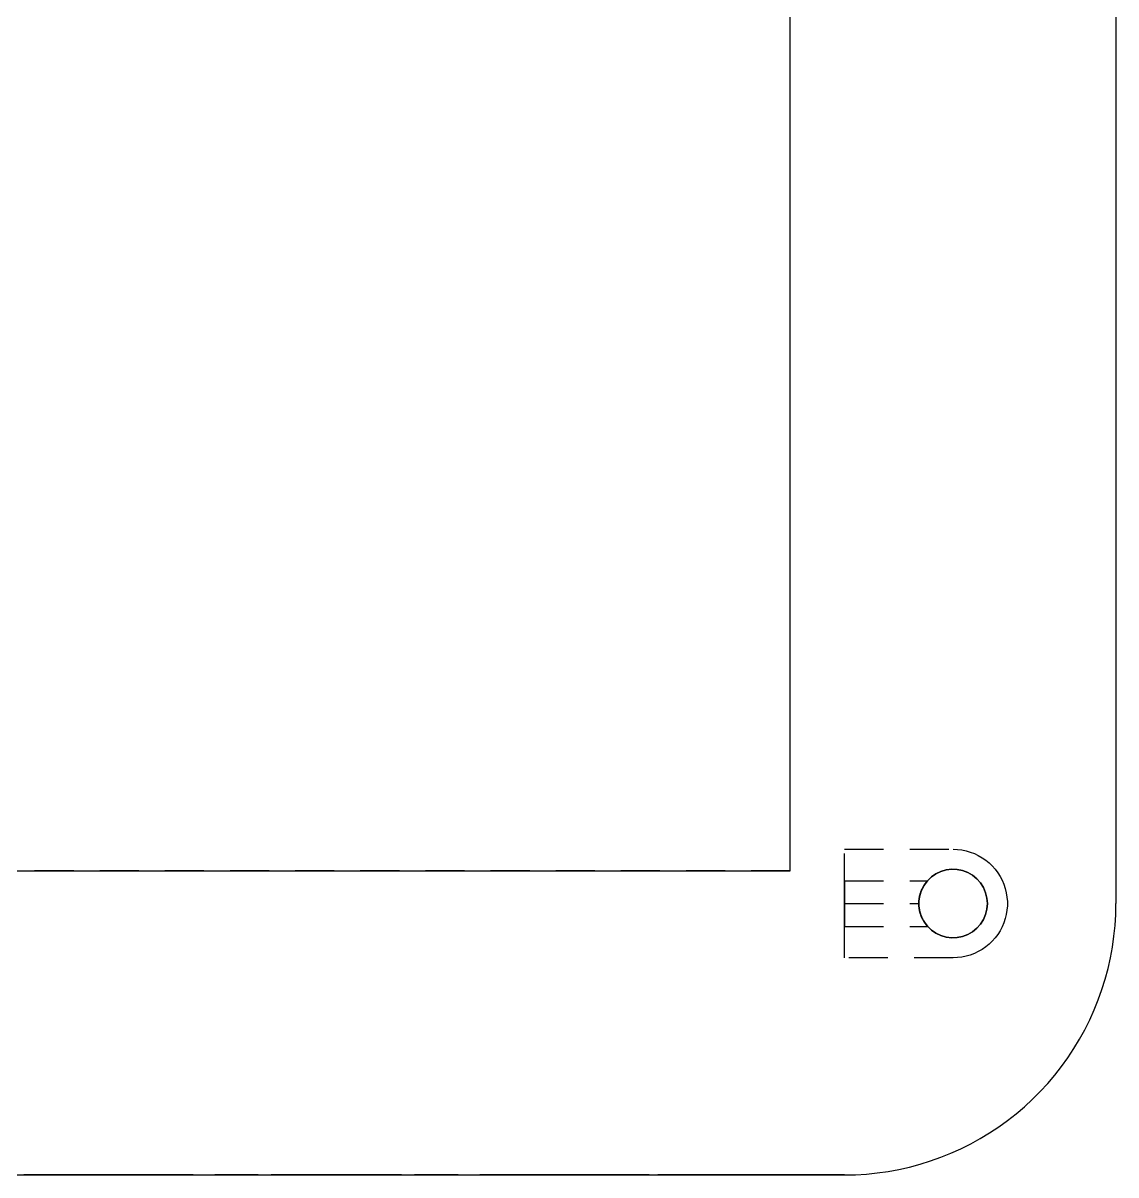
# Model space of a CAD drawing. Extents: x 8 to 586, y 8 to 412.
# Drawn here: x 164.7 to 215, y 257 to 310.1 of the extents above; entities that cross this region are included whole.
import ezdxf

# ---------------------------------------------------------------- set-up
doc = ezdxf.new("R2010")
doc.units = 0
doc.linetypes.add('CENTER', pattern=[10.2, 6, -1.6, 1, -1.6])
doc.linetypes.add('DASHED', pattern=[3, 1.8, -1.2])
for name, color, linetype in [('HIDDEN', 8, 'DASHED'), ('SEAM', 3, 'CENTER'), ('VISIBLE', 7, 'CONTINUOUS')]:
    doc.layers.add(name, color=color, linetype=linetype)

msp = doc.modelspace()

# ---------------------------------------------------------------- linework, layer by layer
at = {"layer": 'HIDDEN'}
for p, q in [((200, 271), (200, 377)), ((215, 369.5), (215, 269.5)), ((202.5, 272), (207.5, 272)), ((202.5, 267), (202.5, 272)), ((202.5, 272), (207.5, 272)), ((202.5, 267), (202.5, 272)), ((207.5, 272), (207.7012, 271.9919)), ((207.5, 272), (207.7012, 271.9919)), ((207.7012, 271.9919), (207.901, 271.9676)), ((207.7012, 271.9919), (207.901, 271.9676)), ((207.901, 271.9676), (208.0983, 271.9274)), ((207.901, 271.9676), (208.0983, 271.9274)), ((208.0983, 271.9274), (208.2917, 271.8713)), ((208.0983, 271.9274), (208.2917, 271.8713)), ((208.2917, 271.8713), (208.4799, 271.7999)), ((208.2917, 271.8713), (208.4799, 271.7999)), ((208.4799, 271.7999), (208.6618, 271.7136)), ((208.4799, 271.7999), (208.6618, 271.7136)), ((208.6618, 271.7136), (208.8362, 271.613)), ((208.6618, 271.7136), (208.8362, 271.613)), ((208.8362, 271.613), (209.0019, 271.4986)), ((208.8362, 271.613), (209.0019, 271.4986)), ((209.0019, 271.4986), (209.1578, 271.3713)), ((209.0019, 271.4986), (209.1578, 271.3713)), ((209.1578, 271.3713), (209.303, 271.2318)), ((209.1578, 271.3713), (209.303, 271.2318)), ((209.303, 271.2318), (209.4365, 271.0811)), ((209.303, 271.2318), (209.4365, 271.0811)), ((200, 271), (55, 271)), ((206.3174, 270.5477), (206.5007, 270.7239)), ((206.5007, 270.7239), (206.71, 270.8683)), ((206.71, 270.8683), (206.9397, 270.9773)), ((206.9397, 270.9773), (207.184, 271.0481)), ((207.184, 271.0481), (207.4364, 271.0787)), ((207.4364, 271.0787), (207.6904, 271.0685)), ((207.6904, 271.0685), (207.9396, 271.0176)), ((207.9396, 271.0176), (208.1773, 270.9275)), ((208.1773, 270.9275), (208.3975, 270.8003)), ((208.3975, 270.8003), (208.5945, 270.6395)), ((208.5945, 270.6395), (208.7631, 270.4492)), ((209.4365, 271.0811), (209.5575, 270.9202)), ((209.4365, 271.0811), (209.5575, 270.9202)), ((209.5575, 270.9202), (209.6651, 270.75)), ((209.5575, 270.9202), (209.6651, 270.75)), ((209.6651, 270.75), (209.7586, 270.5717)), ((209.6651, 270.75), (209.7586, 270.5717)), ((202.5, 270.5231), (202.5, 270.55)), ((202.5, 270.55), (202.5, 270.4962)), ((202.5, 270.55), (206.3194, 270.55)), ((202.5, 270.4962), (202.5, 270.5231)), ((202.5, 270.4692), (202.5, 270.4962)), ((202.5, 270.4962), (202.5, 270.4423)), ((202.5, 270.4423), (202.5, 270.4692)), ((202.5, 270.4154), (202.5, 270.4423)), ((202.5, 270.4423), (202.5, 270.3885)), ((202.5, 270.3885), (202.5, 270.4154)), ((202.5, 270.3615), (202.5, 270.3885)), ((202.5, 270.3885), (202.5, 270.3346)), ((202.5, 270.3346), (202.5, 270.3615)), ((202.5, 270.3077), (202.5, 270.3346)), ((202.5, 270.3346), (202.5, 270.2808)), ((202.5, 270.2808), (202.5, 270.3077)), ((202.5, 270.2538), (202.5, 270.2808)), ((202.5, 270.2808), (202.5, 270.2269)), ((202.5, 270.2269), (202.5, 270.2538)), ((202.5, 270.2), (202.5, 270.2269)), ((202.5, 270.2269), (202.5, 270.1731)), ((202.5, 270.1731), (202.5, 270.2)), ((202.5, 270.1462), (202.5, 270.1731)), ((202.5, 270.1731), (202.5, 270.1192)), ((202.5, 270.1192), (202.5, 270.1462)), ((202.5, 270.0923), (202.5, 270.1192)), ((202.5, 270.1192), (202.5, 270.0654)), ((202.5, 270.0654), (202.5, 270.0923)), ((202.5, 270.0385), (202.5, 270.0654)), ((202.5, 270.0654), (202.5, 270.0115)), ((205.9659, 269.8781), (206.0464, 270.1193)), ((206.018, 270.0479), (205.9987, 269.9923)), ((206.0395, 270.1028), (206.018, 270.0479)), ((206.063, 270.1568), (206.0395, 270.1028)), ((206.0464, 270.1193), (206.1646, 270.3445)), ((206.0884, 270.2099), (206.063, 270.1568)), ((206.1159, 270.262), (206.0884, 270.2099)), ((206.1452, 270.313), (206.1159, 270.262)), ((206.1765, 270.363), (206.1452, 270.313)), ((206.1646, 270.3445), (206.3174, 270.5477)), ((206.2096, 270.4117), (206.1765, 270.363)), ((206.2444, 270.4591), (206.2096, 270.4117)), ((206.2811, 270.5053), (206.2444, 270.4591)), ((206.3194, 270.55), (206.2811, 270.5053)), ((208.7631, 270.4492), (208.899, 270.2343)), ((208.899, 270.2343), (208.9987, 270.0003)), ((209.7586, 270.5717), (209.8375, 270.3865)), ((209.7586, 270.5717), (209.8375, 270.3865)), ((209.8375, 270.3865), (209.9013, 270.1955)), ((209.8375, 270.3865), (209.9013, 270.1955)), ((209.9013, 270.1955), (209.9495, 270.0001)), ((209.9013, 270.1955), (209.9495, 270.0001)), ((202.5, 270.0115), (202.5, 270.0385)), ((202.5, 269.9846), (202.5, 270.0115)), ((202.5, 270.0115), (202.5, 269.9577)), ((202.5, 269.9577), (202.5, 269.9846)), ((202.5, 269.9308), (202.5, 269.9577)), ((202.5, 269.9577), (202.5, 269.9038)), ((202.5, 269.9038), (202.5, 269.9308)), ((202.5, 269.8769), (202.5, 269.9038)), ((202.5, 269.9038), (202.5, 269.85)), ((202.5, 269.85), (202.5, 269.8769)), ((202.5, 269.8231), (202.5, 269.85)), ((202.5, 269.85), (202.5, 269.7962)), ((202.5, 269.7962), (202.5, 269.8231)), ((202.5, 269.7692), (202.5, 269.7962)), ((202.5, 269.7962), (202.5, 269.7423)), ((202.5, 269.7423), (202.5, 269.7692)), ((202.5, 269.7154), (202.5, 269.7423)), ((202.5, 269.7423), (202.5, 269.6885)), ((202.5, 269.6885), (202.5, 269.7154)), ((202.5, 269.6615), (202.5, 269.6885)), ((202.5, 269.6885), (202.5, 269.6346)), ((202.5, 269.6346), (202.5, 269.6615)), ((202.5, 269.6077), (202.5, 269.6346)), ((202.5, 269.6346), (202.5, 269.5808)), ((202.5, 269.5808), (202.5, 269.6077)), ((202.5, 269.5538), (202.5, 269.5808)), ((202.5, 269.5808), (202.5, 269.5269)), ((202.5, 269.5269), (202.5, 269.5538)), ((202.5, 269.5), (202.5, 269.5269)), ((202.5, 269.5269), (202.5, 269.4731)), ((205.9225, 269.5883), (205.9203, 269.5294)), ((205.9203, 269.5294), (205.9203, 269.4706)), ((205.9269, 269.647), (205.9225, 269.5883)), ((205.9251, 269.6271), (205.9659, 269.8781)), ((205.9251, 269.3729), (205.9251, 269.6271)), ((205.9334, 269.7056), (205.9269, 269.647)), ((205.9422, 269.7638), (205.9334, 269.7056)), ((205.9531, 269.8217), (205.9422, 269.7638)), ((205.9662, 269.8791), (205.9531, 269.8217)), ((205.9813, 269.936), (205.9662, 269.8791)), ((205.9987, 269.9923), (205.9813, 269.936)), ((208.9987, 270.0003), (209.0595, 269.7534)), ((209.0595, 269.7534), (209.08, 269.5)), ((209.9495, 270.0001), (209.9818, 269.8013)), ((209.9495, 270.0001), (209.9818, 269.8013)), ((209.9818, 269.8013), (209.998, 269.6007)), ((209.9818, 269.8013), (209.998, 269.6007)), ((209.998, 269.6007), (209.998, 269.3993)), ((209.998, 269.6007), (209.998, 269.3993)), ((202.5, 269.4731), (202.5, 269.5)), ((202.5, 269.5), (205.92, 269.5)), ((202.5, 269.4731), (202.5, 269.4192)), ((202.5, 269.4462), (202.5, 269.4731)), ((202.5, 269.4192), (202.5, 269.4462)), ((202.5, 269.4192), (202.5, 269.3654)), ((202.5, 269.3923), (202.5, 269.4192)), ((202.5, 269.3654), (202.5, 269.3923)), ((202.5, 269.3654), (202.5, 269.3115)), ((202.5, 269.3385), (202.5, 269.3654)), ((202.5, 269.3115), (202.5, 269.3385)), ((202.5, 269.3115), (202.5, 269.2577)), ((202.5, 269.2846), (202.5, 269.3115)), ((202.5, 269.2577), (202.5, 269.2846)), ((202.5, 269.2577), (202.5, 269.2038)), ((202.5, 269.2308), (202.5, 269.2577)), ((202.5, 269.2038), (202.5, 269.2308)), ((202.5, 269.2038), (202.5, 269.15)), ((202.5, 269.1769), (202.5, 269.2038)), ((202.5, 269.15), (202.5, 269.1769)), ((202.5, 269.15), (202.5, 269.0962)), ((202.5, 269.1231), (202.5, 269.15)), ((202.5, 269.0962), (202.5, 269.1231)), ((202.5, 269.0962), (202.5, 269.0423)), ((202.5, 269.0692), (202.5, 269.0962)), ((202.5, 269.0423), (202.5, 269.0692)), ((202.5, 269.0423), (202.5, 268.9885)), ((202.5, 269.0154), (202.5, 269.0423)), ((202.5, 268.9885), (202.5, 269.0154)), ((202.5, 268.9885), (202.5, 268.9346)), ((202.5, 268.9615), (202.5, 268.9885)), ((205.9203, 269.4706), (205.9225, 269.4117)), ((205.9225, 269.4117), (205.9269, 269.353)), ((205.9659, 269.1219), (205.9251, 269.3729)), ((205.9269, 269.353), (205.9334, 269.2944)), ((205.9334, 269.2944), (205.9422, 269.2362)), ((205.9422, 269.2362), (205.9531, 269.1783)), ((205.9531, 269.1783), (205.9662, 269.1209)), ((206.0464, 268.8807), (205.9659, 269.1219)), ((205.9662, 269.1209), (205.9813, 269.064)), ((205.9813, 269.064), (205.9987, 269.0077)), ((205.9987, 269.0077), (206.018, 268.9521)), ((208.9987, 268.9997), (208.899, 268.7657)), ((209.0595, 269.2466), (208.9987, 268.9997)), ((209.08, 269.5), (209.0595, 269.2466)), ((209.9495, 268.9999), (209.9013, 268.8045)), ((209.9495, 268.9999), (209.9013, 268.8045)), ((209.9818, 269.1987), (209.9495, 268.9999)), ((209.9818, 269.1987), (209.9495, 268.9999)), ((209.998, 269.3993), (209.9818, 269.1987)), ((209.998, 269.3993), (209.9818, 269.1987)), ((214.9595, 268.4942), (214.9899, 268.9967)), ((214.9899, 268.9967), (215, 269.5)), ((202.5, 268.9346), (202.5, 268.9615)), ((202.5, 268.9346), (202.5, 268.8808)), ((202.5, 268.9077), (202.5, 268.9346)), ((202.5, 268.8808), (202.5, 268.9077)), ((202.5, 268.8808), (202.5, 268.8269)), ((202.5, 268.8538), (202.5, 268.8808)), ((202.5, 268.8269), (202.5, 268.8538)), ((202.5, 268.8269), (202.5, 268.7731)), ((202.5, 268.8), (202.5, 268.8269)), ((202.5, 268.7731), (202.5, 268.8)), ((202.5, 268.7731), (202.5, 268.7192)), ((202.5, 268.7462), (202.5, 268.7731)), ((202.5, 268.7192), (202.5, 268.7462)), ((202.5, 268.7192), (202.5, 268.6654)), ((202.5, 268.6923), (202.5, 268.7192)), ((202.5, 268.6654), (202.5, 268.6923)), ((202.5, 268.6654), (202.5, 268.6115)), ((202.5, 268.6385), (202.5, 268.6654)), ((202.5, 268.6115), (202.5, 268.6385)), ((202.5, 268.6115), (202.5, 268.5577)), ((202.5, 268.5846), (202.5, 268.6115)), ((202.5, 268.5577), (202.5, 268.5846)), ((202.5, 268.5577), (202.5, 268.5038)), ((202.5, 268.5308), (202.5, 268.5577)), ((202.5, 268.5038), (202.5, 268.5308)), ((202.5, 268.5038), (202.5, 268.45)), ((202.5, 268.4769), (202.5, 268.5038)), ((202.5, 268.45), (202.5, 268.4769)), ((206.018, 268.9521), (206.0395, 268.8972)), ((206.0395, 268.8972), (206.063, 268.8432)), ((206.1646, 268.6555), (206.0464, 268.8807)), ((206.063, 268.8432), (206.0884, 268.7901)), ((206.0884, 268.7901), (206.1159, 268.738)), ((206.1159, 268.738), (206.1452, 268.687)), ((206.1452, 268.687), (206.1765, 268.637)), ((206.3174, 268.4523), (206.1646, 268.6555)), ((206.1765, 268.637), (206.2096, 268.5883)), ((206.2096, 268.5883), (206.2444, 268.5409)), ((206.2444, 268.5409), (206.2811, 268.4947)), ((206.2811, 268.4947), (206.3194, 268.45)), ((208.7631, 268.5508), (208.5945, 268.3605)), ((208.899, 268.7657), (208.7631, 268.5508)), ((209.8375, 268.6135), (209.7586, 268.4283)), ((209.8375, 268.6135), (209.7586, 268.4283)), ((209.9013, 268.8045), (209.8375, 268.6135)), ((209.9013, 268.8045), (209.8375, 268.6135)), ((214.9089, 267.9933), (214.9595, 268.4942)), ((202.5, 268.45), (206.3194, 268.45)), ((206.5007, 268.2761), (206.3174, 268.4523)), ((206.71, 268.1317), (206.5007, 268.2761)), ((206.9397, 268.0227), (206.71, 268.1317)), ((207.184, 267.9519), (206.9397, 268.0227)), ((207.4364, 267.9213), (207.184, 267.9519)), ((207.6904, 267.9315), (207.4364, 267.9213)), ((207.9396, 267.9824), (207.6904, 267.9315)), ((208.1773, 268.0725), (207.9396, 267.9824)), ((208.3975, 268.1997), (208.1773, 268.0725)), ((208.5945, 268.3605), (208.3975, 268.1997)), ((209.5575, 268.0798), (209.4365, 267.9189)), ((209.5575, 268.0798), (209.4365, 267.9189)), ((209.6651, 268.25), (209.5575, 268.0798)), ((209.6651, 268.25), (209.5575, 268.0798)), ((209.7586, 268.4283), (209.6651, 268.25)), ((209.7586, 268.4283), (209.6651, 268.25)), ((214.8381, 267.4949), (214.9089, 267.9933)), ((209.0019, 267.5014), (208.8362, 267.387)), ((209.0019, 267.5014), (208.8362, 267.387)), ((209.1578, 267.6287), (209.0019, 267.5014)), ((209.1578, 267.6287), (209.0019, 267.5014)), ((209.303, 267.7682), (209.1578, 267.6287)), ((209.303, 267.7682), (209.1578, 267.6287)), ((209.4365, 267.9189), (209.303, 267.7682)), ((209.4365, 267.9189), (209.303, 267.7682)), ((214.7474, 266.9997), (214.8381, 267.4949)), ((207.5, 267), (202.5, 267)), ((207.5, 267), (202.5, 267)), ((207.7012, 267.0081), (207.5, 267)), ((207.7012, 267.0081), (207.5, 267)), ((207.901, 267.0324), (207.7012, 267.0081)), ((207.901, 267.0324), (207.7012, 267.0081)), ((208.0983, 267.0726), (207.901, 267.0324)), ((208.0983, 267.0726), (207.901, 267.0324)), ((208.2917, 267.1287), (208.0983, 267.0726)), ((208.2917, 267.1287), (208.0983, 267.0726)), ((208.4799, 267.2001), (208.2917, 267.1287)), ((208.4799, 267.2001), (208.2917, 267.1287)), ((208.6618, 267.2864), (208.4799, 267.2001)), ((208.6618, 267.2864), (208.4799, 267.2001)), ((208.8362, 267.387), (208.6618, 267.2864)), ((208.8362, 267.387), (208.6618, 267.2864)), ((214.6368, 266.5086), (214.7474, 266.9997)), ((214.5065, 266.0223), (214.6368, 266.5086)), ((214.3567, 265.5417), (214.5065, 266.0223)), ((214.1877, 265.0674), (214.3567, 265.5417)), ((213.9997, 264.6004), (214.1877, 265.0674)), ((213.7931, 264.1413), (213.9997, 264.6004)), ((213.3253, 263.25), (213.5682, 263.691)), ((213.5682, 263.691), (213.7931, 264.1413)), ((213.0649, 262.8192), (213.3253, 263.25)), ((212.7873, 262.3992), (213.0649, 262.8192)), ((212.493, 261.9907), (212.7873, 262.3992)), ((211.8564, 261.211), (212.1826, 261.5944)), ((212.1826, 261.5944), (212.493, 261.9907)), ((211.515, 260.8409), (211.8564, 261.211)), ((211.1591, 260.485), (211.515, 260.8409)), ((210.4056, 259.8174), (210.789, 260.1436)), ((210.789, 260.1436), (211.1591, 260.485)), ((209.6008, 259.2127), (210.0093, 259.507)), ((210.0093, 259.507), (210.4056, 259.8174)), ((208.75, 258.6747), (209.1808, 258.9351)), ((209.1808, 258.9351), (209.6008, 259.2127)), ((207.8587, 258.2069), (208.309, 258.4318)), ((208.309, 258.4318), (208.75, 258.6747)), ((206.9326, 257.8123), (207.3996, 258.0003)), ((207.3996, 258.0003), (207.8587, 258.2069)), ((205.0003, 257.2526), (205.4914, 257.3632)), ((205.4914, 257.3632), (205.9777, 257.4935)), ((205.9777, 257.4935), (206.4583, 257.6433)), ((206.4583, 257.6433), (206.9326, 257.8123)), ((202.5, 257), (52.5, 257)), ((202.5, 257), (203.0033, 257.0101)), ((203.0033, 257.0101), (203.5058, 257.0405)), ((203.5058, 257.0405), (204.0067, 257.0911)), ((204.0067, 257.0911), (204.5051, 257.1619)), ((204.5051, 257.1619), (205.0003, 257.2526))]:
    msp.add_line(p, q, dxfattribs=at)
at = {"layer": 'SEAM'}
for p, q in [((200, 271), (200, 319.5)), ((215, 319.5), (215, 269.5)), ((127.5, 271), (200, 271)), ((206.5007, 270.7239), (206.3174, 270.5477)), ((206.71, 270.8683), (206.5007, 270.7239)), ((206.9397, 270.9773), (206.71, 270.8683)), ((207.184, 271.0481), (206.9397, 270.9773)), ((207.4364, 271.0787), (207.184, 271.0481)), ((207.6904, 271.0685), (207.4364, 271.0787)), ((207.9396, 271.0176), (207.6904, 271.0685)), ((208.1773, 270.9275), (207.9396, 271.0176)), ((208.3975, 270.8003), (208.1773, 270.9275)), ((208.5945, 270.6395), (208.3975, 270.8003)), ((208.7631, 270.4492), (208.5945, 270.6395)), ((206.0464, 270.1193), (205.9659, 269.8781)), ((206.0081, 270.0202), (206.018, 270.0479)), ((206.018, 270.0479), (206.0285, 270.0754)), ((206.0285, 270.0754), (206.0395, 270.1028)), ((206.0395, 270.1028), (206.051, 270.1299)), ((206.1646, 270.3445), (206.0464, 270.1193)), ((206.051, 270.1299), (206.063, 270.1568)), ((206.063, 270.1568), (206.0755, 270.1834)), ((206.0755, 270.1834), (206.0884, 270.2099)), ((206.0884, 270.2099), (206.1019, 270.2361)), ((206.1019, 270.2361), (206.1159, 270.262)), ((206.1159, 270.262), (206.1303, 270.2876)), ((206.1303, 270.2876), (206.1452, 270.313)), ((206.1452, 270.313), (206.1606, 270.3381)), ((206.1606, 270.3381), (206.1765, 270.363)), ((206.3174, 270.5477), (206.1646, 270.3445)), ((206.1765, 270.363), (206.1928, 270.3875)), ((206.1928, 270.3875), (206.2096, 270.4117)), ((206.2096, 270.4117), (206.2268, 270.4356)), ((206.2268, 270.4356), (206.2444, 270.4591)), ((206.2444, 270.4591), (206.2625, 270.4824)), ((206.2625, 270.4824), (206.2811, 270.5053)), ((206.2811, 270.5053), (206.3, 270.5278)), ((206.3, 270.5278), (206.3194, 270.55)), ((208.899, 270.2343), (208.7631, 270.4492)), ((208.9987, 270.0003), (208.899, 270.2343)), ((205.92, 269.5), (205.9203, 269.5294)), ((205.9203, 269.5294), (205.9211, 269.5589)), ((205.9211, 269.5589), (205.9225, 269.5883)), ((205.9225, 269.5883), (205.9244, 269.6177)), ((205.9244, 269.6177), (205.9269, 269.647)), ((205.9659, 269.8781), (205.9251, 269.6271)), ((205.9251, 269.6271), (205.9251, 269.3729)), ((205.9269, 269.647), (205.9299, 269.6763)), ((205.9299, 269.6763), (205.9334, 269.7056)), ((205.9334, 269.7056), (205.9375, 269.7347)), ((205.9375, 269.7347), (205.9422, 269.7638)), ((205.9422, 269.7638), (205.9474, 269.7928)), ((205.9474, 269.7928), (205.9531, 269.8217)), ((205.9531, 269.8217), (205.9594, 269.8504)), ((205.9594, 269.8504), (205.9662, 269.8791)), ((205.9662, 269.8791), (205.9735, 269.9076)), ((205.9735, 269.9076), (205.9813, 269.936)), ((205.9813, 269.936), (205.9897, 269.9642)), ((205.9897, 269.9642), (205.9987, 269.9923)), ((205.9987, 269.9923), (206.0081, 270.0202)), ((209.0595, 269.7534), (208.9987, 270.0003)), ((209.08, 269.5), (209.0595, 269.7534)), ((205.9203, 269.4706), (205.92, 269.5)), ((205.9211, 269.4411), (205.9203, 269.4706)), ((205.9225, 269.4117), (205.9211, 269.4411)), ((205.9244, 269.3823), (205.9225, 269.4117)), ((205.9269, 269.353), (205.9244, 269.3823)), ((205.9251, 269.3729), (205.9659, 269.1219)), ((205.9299, 269.3237), (205.9269, 269.353)), ((205.9334, 269.2944), (205.9299, 269.3237)), ((205.9375, 269.2653), (205.9334, 269.2944)), ((205.9422, 269.2362), (205.9375, 269.2653)), ((205.9474, 269.2072), (205.9422, 269.2362)), ((205.9531, 269.1783), (205.9474, 269.2072)), ((205.9594, 269.1496), (205.9531, 269.1783)), ((205.9662, 269.1209), (205.9594, 269.1496)), ((205.9659, 269.1219), (206.0464, 268.8807)), ((205.9735, 269.0924), (205.9662, 269.1209)), ((205.9813, 269.064), (205.9735, 269.0924)), ((205.9897, 269.0358), (205.9813, 269.064)), ((205.9987, 269.0077), (205.9897, 269.0358)), ((206.0081, 268.9798), (205.9987, 269.0077)), ((208.899, 268.7657), (208.9987, 268.9997)), ((208.9987, 268.9997), (209.0595, 269.2466)), ((209.0595, 269.2466), (209.08, 269.5)), ((214.9595, 268.4942), (214.9899, 268.9967)), ((214.9899, 268.9967), (215, 269.5)), ((206.018, 268.9521), (206.0081, 268.9798)), ((206.0285, 268.9246), (206.018, 268.9521)), ((206.0395, 268.8972), (206.0285, 268.9246)), ((206.051, 268.8701), (206.0395, 268.8972)), ((206.0464, 268.8807), (206.1646, 268.6555)), ((206.063, 268.8432), (206.051, 268.8701)), ((206.0755, 268.8166), (206.063, 268.8432)), ((206.0884, 268.7901), (206.0755, 268.8166)), ((206.1019, 268.7639), (206.0884, 268.7901)), ((206.1159, 268.738), (206.1019, 268.7639)), ((206.1303, 268.7124), (206.1159, 268.738)), ((206.1452, 268.687), (206.1303, 268.7124)), ((206.1606, 268.6619), (206.1452, 268.687)), ((206.1765, 268.637), (206.1606, 268.6619)), ((206.1646, 268.6555), (206.3174, 268.4523)), ((206.1928, 268.6125), (206.1765, 268.637)), ((206.2096, 268.5883), (206.1928, 268.6125)), ((206.2268, 268.5644), (206.2096, 268.5883)), ((206.2444, 268.5409), (206.2268, 268.5644)), ((206.2625, 268.5176), (206.2444, 268.5409)), ((206.2811, 268.4947), (206.2625, 268.5176)), ((206.3, 268.4722), (206.2811, 268.4947)), ((206.3194, 268.45), (206.3, 268.4722)), ((208.5945, 268.3605), (208.7631, 268.5508)), ((208.7631, 268.5508), (208.899, 268.7657)), ((214.9089, 267.9933), (214.9595, 268.4942)), ((206.3174, 268.4523), (206.5007, 268.2761)), ((206.5007, 268.2761), (206.71, 268.1317)), ((206.71, 268.1317), (206.9397, 268.0227)), ((206.9397, 268.0227), (207.184, 267.9519)), ((207.184, 267.9519), (207.4364, 267.9213)), ((207.4364, 267.9213), (207.6904, 267.9315)), ((207.6904, 267.9315), (207.9396, 267.9824)), ((207.9396, 267.9824), (208.1773, 268.0725)), ((208.1773, 268.0725), (208.3975, 268.1997)), ((208.3975, 268.1997), (208.5945, 268.3605)), ((214.8381, 267.4949), (214.9089, 267.9933)), ((214.7474, 266.9997), (214.8381, 267.4949)), ((214.6368, 266.5086), (214.7474, 266.9997)), ((214.5065, 266.0223), (214.6368, 266.5086)), ((214.3567, 265.5417), (214.5065, 266.0223)), ((214.1877, 265.0674), (214.3567, 265.5417)), ((213.9997, 264.6004), (214.1877, 265.0674)), ((213.7931, 264.1413), (213.9997, 264.6004)), ((213.3253, 263.25), (213.5682, 263.691)), ((213.5682, 263.691), (213.7931, 264.1413)), ((213.0649, 262.8192), (213.3253, 263.25)), ((212.7873, 262.3992), (213.0649, 262.8192)), ((212.493, 261.9907), (212.7873, 262.3992)), ((211.8564, 261.211), (212.1826, 261.5944)), ((212.1826, 261.5944), (212.493, 261.9907)), ((211.515, 260.8409), (211.8564, 261.211)), ((211.1591, 260.485), (211.515, 260.8409)), ((210.4056, 259.8174), (210.789, 260.1436)), ((210.789, 260.1436), (211.1591, 260.485)), ((209.6008, 259.2127), (210.0093, 259.507)), ((210.0093, 259.507), (210.4056, 259.8174)), ((208.75, 258.6747), (209.1808, 258.9351)), ((209.1808, 258.9351), (209.6008, 259.2127)), ((207.8587, 258.2069), (208.309, 258.4318)), ((208.309, 258.4318), (208.75, 258.6747)), ((206.9326, 257.8123), (207.3996, 258.0003)), ((207.3996, 258.0003), (207.8587, 258.2069)), ((205.0003, 257.2526), (205.4914, 257.3632)), ((205.4914, 257.3632), (205.9777, 257.4935)), ((205.9777, 257.4935), (206.4583, 257.6433)), ((206.4583, 257.6433), (206.9326, 257.8123)), ((202.5, 257), (127.5, 257)), ((202.5, 257), (203.0033, 257.0101)), ((203.0033, 257.0101), (203.5058, 257.0405)), ((203.5058, 257.0405), (204.0067, 257.0911)), ((204.0067, 257.0911), (204.5051, 257.1619)), ((204.5051, 257.1619), (205.0003, 257.2526))]:
    msp.add_line(p, q, dxfattribs=at)
at = {"layer": 'VISIBLE'}
for p, q in [((200, 271), (200, 377)), ((215, 369.5), (215, 269.5)), ((55, 271), (200, 271)), ((206.5007, 270.7239), (206.3174, 270.5477)), ((206.71, 270.8683), (206.5007, 270.7239)), ((206.9397, 270.9773), (206.71, 270.8683)), ((207.184, 271.0481), (206.9397, 270.9773)), ((207.4364, 271.0787), (207.184, 271.0481)), ((207.6904, 271.0685), (207.4364, 271.0787)), ((207.9396, 271.0176), (207.6904, 271.0685)), ((208.1773, 270.9275), (207.9396, 271.0176)), ((208.3975, 270.8003), (208.1773, 270.9275)), ((208.5945, 270.6395), (208.3975, 270.8003)), ((208.7631, 270.4492), (208.5945, 270.6395)), ((206.0464, 270.1193), (205.9659, 269.8781)), ((206.0081, 270.0202), (206.018, 270.0479)), ((206.018, 270.0479), (206.0285, 270.0754)), ((206.0285, 270.0754), (206.0395, 270.1028)), ((206.0395, 270.1028), (206.051, 270.1299)), ((206.1646, 270.3445), (206.0464, 270.1193)), ((206.051, 270.1299), (206.063, 270.1568)), ((206.063, 270.1568), (206.0755, 270.1834)), ((206.0755, 270.1834), (206.0884, 270.2099)), ((206.0884, 270.2099), (206.1019, 270.2361)), ((206.1019, 270.2361), (206.1159, 270.262)), ((206.1159, 270.262), (206.1303, 270.2876)), ((206.1303, 270.2876), (206.1452, 270.313)), ((206.1452, 270.313), (206.1606, 270.3381)), ((206.1606, 270.3381), (206.1765, 270.363)), ((206.3174, 270.5477), (206.1646, 270.3445)), ((206.1765, 270.363), (206.1928, 270.3875)), ((206.1928, 270.3875), (206.2096, 270.4117)), ((206.2096, 270.4117), (206.2268, 270.4356)), ((206.2268, 270.4356), (206.2444, 270.4591)), ((206.2444, 270.4591), (206.2625, 270.4824)), ((206.2625, 270.4824), (206.2811, 270.5053)), ((206.2811, 270.5053), (206.3, 270.5278)), ((206.3, 270.5278), (206.3194, 270.55)), ((208.899, 270.2343), (208.7631, 270.4492)), ((208.9987, 270.0003), (208.899, 270.2343)), ((205.92, 269.5), (205.9203, 269.5294)), ((205.9203, 269.5294), (205.9211, 269.5589)), ((205.9211, 269.5589), (205.9225, 269.5883)), ((205.9225, 269.5883), (205.9244, 269.6177)), ((205.9244, 269.6177), (205.9269, 269.647)), ((205.9659, 269.8781), (205.9251, 269.6271)), ((205.9251, 269.6271), (205.9251, 269.3729)), ((205.9269, 269.647), (205.9299, 269.6763)), ((205.9299, 269.6763), (205.9334, 269.7056)), ((205.9334, 269.7056), (205.9375, 269.7347)), ((205.9375, 269.7347), (205.9422, 269.7638)), ((205.9422, 269.7638), (205.9474, 269.7928)), ((205.9474, 269.7928), (205.9531, 269.8217)), ((205.9531, 269.8217), (205.9594, 269.8504)), ((205.9594, 269.8504), (205.9662, 269.8791)), ((205.9662, 269.8791), (205.9735, 269.9076)), ((205.9735, 269.9076), (205.9813, 269.936)), ((205.9813, 269.936), (205.9897, 269.9642)), ((205.9897, 269.9642), (205.9987, 269.9923)), ((205.9987, 269.9923), (206.0081, 270.0202)), ((209.0595, 269.7534), (208.9987, 270.0003)), ((209.08, 269.5), (209.0595, 269.7534)), ((205.9203, 269.4706), (205.92, 269.5)), ((205.9211, 269.4411), (205.9203, 269.4706)), ((205.9225, 269.4117), (205.9211, 269.4411)), ((205.9244, 269.3823), (205.9225, 269.4117)), ((205.9269, 269.353), (205.9244, 269.3823)), ((205.9251, 269.3729), (205.9659, 269.1219)), ((205.9299, 269.3237), (205.9269, 269.353)), ((205.9334, 269.2944), (205.9299, 269.3237)), ((205.9375, 269.2653), (205.9334, 269.2944)), ((205.9422, 269.2362), (205.9375, 269.2653)), ((205.9474, 269.2072), (205.9422, 269.2362)), ((205.9531, 269.1783), (205.9474, 269.2072)), ((205.9594, 269.1496), (205.9531, 269.1783)), ((205.9662, 269.1209), (205.9594, 269.1496)), ((205.9659, 269.1219), (206.0464, 268.8807)), ((205.9735, 269.0924), (205.9662, 269.1209)), ((205.9813, 269.064), (205.9735, 269.0924)), ((205.9897, 269.0358), (205.9813, 269.064)), ((205.9987, 269.0077), (205.9897, 269.0358)), ((206.0081, 268.9798), (205.9987, 269.0077)), ((208.899, 268.7657), (208.9987, 268.9997)), ((208.9987, 268.9997), (209.0595, 269.2466)), ((209.0595, 269.2466), (209.08, 269.5)), ((214.9595, 268.4942), (214.9899, 268.9967)), ((214.9899, 268.9967), (215, 269.5)), ((206.018, 268.9521), (206.0081, 268.9798)), ((206.0285, 268.9246), (206.018, 268.9521)), ((206.0395, 268.8972), (206.0285, 268.9246)), ((206.051, 268.8701), (206.0395, 268.8972)), ((206.0464, 268.8807), (206.1646, 268.6555)), ((206.063, 268.8432), (206.051, 268.8701)), ((206.0755, 268.8166), (206.063, 268.8432)), ((206.0884, 268.7901), (206.0755, 268.8166)), ((206.1019, 268.7639), (206.0884, 268.7901)), ((206.1159, 268.738), (206.1019, 268.7639)), ((206.1303, 268.7124), (206.1159, 268.738)), ((206.1452, 268.687), (206.1303, 268.7124)), ((206.1606, 268.6619), (206.1452, 268.687)), ((206.1765, 268.637), (206.1606, 268.6619)), ((206.1646, 268.6555), (206.3174, 268.4523)), ((206.1928, 268.6125), (206.1765, 268.637)), ((206.2096, 268.5883), (206.1928, 268.6125)), ((206.2268, 268.5644), (206.2096, 268.5883)), ((206.2444, 268.5409), (206.2268, 268.5644)), ((206.2625, 268.5176), (206.2444, 268.5409)), ((206.2811, 268.4947), (206.2625, 268.5176)), ((206.3, 268.4722), (206.2811, 268.4947)), ((206.3194, 268.45), (206.3, 268.4722)), ((208.5945, 268.3605), (208.7631, 268.5508)), ((208.7631, 268.5508), (208.899, 268.7657)), ((214.9089, 267.9933), (214.9595, 268.4942)), ((206.3174, 268.4523), (206.5007, 268.2761)), ((206.5007, 268.2761), (206.71, 268.1317)), ((206.71, 268.1317), (206.9397, 268.0227)), ((206.9397, 268.0227), (207.184, 267.9519)), ((207.184, 267.9519), (207.4364, 267.9213)), ((207.4364, 267.9213), (207.6904, 267.9315)), ((207.6904, 267.9315), (207.9396, 267.9824)), ((207.9396, 267.9824), (208.1773, 268.0725)), ((208.1773, 268.0725), (208.3975, 268.1997)), ((208.3975, 268.1997), (208.5945, 268.3605)), ((214.8381, 267.4949), (214.9089, 267.9933)), ((214.7474, 266.9997), (214.8381, 267.4949)), ((214.6368, 266.5086), (214.7474, 266.9997)), ((214.5065, 266.0223), (214.6368, 266.5086)), ((214.3567, 265.5417), (214.5065, 266.0223)), ((214.1877, 265.0674), (214.3567, 265.5417)), ((213.9997, 264.6004), (214.1877, 265.0674)), ((213.7931, 264.1413), (213.9997, 264.6004)), ((213.3253, 263.25), (213.5682, 263.691)), ((213.5682, 263.691), (213.7931, 264.1413)), ((213.0649, 262.8192), (213.3253, 263.25)), ((212.7873, 262.3992), (213.0649, 262.8192)), ((212.493, 261.9907), (212.7873, 262.3992)), ((211.8564, 261.211), (212.1826, 261.5944)), ((212.1826, 261.5944), (212.493, 261.9907)), ((211.515, 260.8409), (211.8564, 261.211)), ((211.1591, 260.485), (211.515, 260.8409)), ((210.4056, 259.8174), (210.789, 260.1436)), ((210.789, 260.1436), (211.1591, 260.485)), ((209.6008, 259.2127), (210.0093, 259.507)), ((210.0093, 259.507), (210.4056, 259.8174)), ((208.75, 258.6747), (209.1808, 258.9351)), ((209.1808, 258.9351), (209.6008, 259.2127)), ((207.8587, 258.2069), (208.309, 258.4318)), ((208.309, 258.4318), (208.75, 258.6747)), ((206.9326, 257.8123), (207.3996, 258.0003)), ((207.3996, 258.0003), (207.8587, 258.2069)), ((205.0003, 257.2526), (205.4914, 257.3632)), ((205.4914, 257.3632), (205.9777, 257.4935)), ((205.9777, 257.4935), (206.4583, 257.6433)), ((206.4583, 257.6433), (206.9326, 257.8123)), ((52.5, 257), (202.5, 257)), ((202.5, 257), (203.0033, 257.0101)), ((203.0033, 257.0101), (203.5058, 257.0405)), ((203.5058, 257.0405), (204.0067, 257.0911)), ((204.0067, 257.0911), (204.5051, 257.1619)), ((204.5051, 257.1619), (205.0003, 257.2526))]:
    msp.add_line(p, q, dxfattribs=at)

doc.saveas('drawing.dxf')
